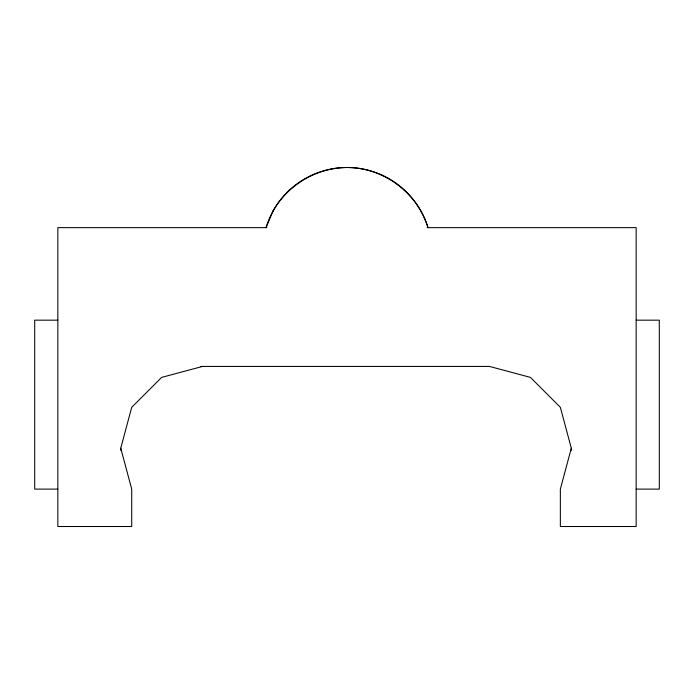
<?xml version="1.0" encoding="UTF-8"?>
<svg xmlns="http://www.w3.org/2000/svg" width="694" height="694" viewBox="0 0 694 694"><rect width="100%" height="100%" fill="white"/><g stroke="black" fill="none" stroke-linecap="round" stroke-linejoin="round"><path stroke-width="1.04" d="M120.756 450.371L120.756 448.22L131.713 407.326L161.65 377.389L202.544 366.432M200.384 366.432L489.522 366.432L530.416 377.389L560.353 407.326L571.309 448.22L560.353 489.114L560.353 526.512L636.164 526.512L636.164 227.632L427.14 227.632M266.86 227.632L57.836 227.632L57.836 526.512L131.713 526.512L131.713 489.114L120.756 448.22M57.836 320.168L34.7 320.168L34.7 489.114L57.836 489.114M636.164 320.168L659.3 320.168L659.3 489.114L636.164 489.114M571.309 448.22L571.309 450.371M273.028 211.071L266.036 227.632A84.573 84.573 0 0 1 427.964 227.632C417.476 192.75 383.426 167.454 347 167.488C316.768 167.705 287.863 184.734 273.028 211.071"/></g></svg>
